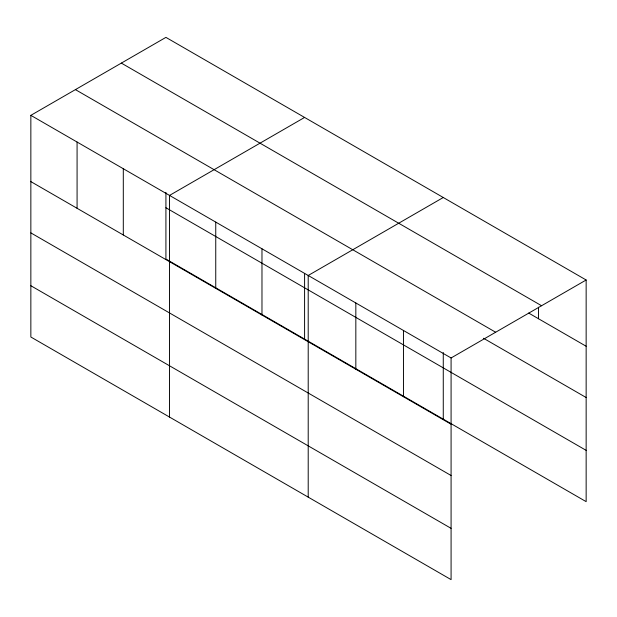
<?xml version="1.0" encoding="UTF-8"?>
<svg xmlns="http://www.w3.org/2000/svg" width="617" height="617" viewBox="0 0 617 617"><rect width="100%" height="100%" fill="white"/><g stroke="black" fill="none" stroke-linecap="round" stroke-linejoin="round"><path stroke-width="0.93" d="M451.081 475.506L451.081 357.968L30.85 115.348L30.85 337.005L451.081 579.625L451.081 475.506L30.85 232.887M165.919 192.373L165.919 259.032L586.15 501.652L586.15 279.995L165.919 37.375L30.85 115.348M304.59 117.438L169.528 195.419L169.528 417.077M443.268 197.502L308.207 275.483L308.207 497.14M451.081 357.968L586.15 279.995M121.341 63.104L541.579 305.724M528.669 313.058L586.15 346.245M75.421 89.619L495.659 332.239M483.504 338.27L586.15 397.525M165.919 207.744L586.15 450.364M30.85 181.606L451.081 424.226M30.85 285.725L451.081 528.345M538.525 307.227L538.525 318.75M443.268 352.508L443.268 419.159M403.456 330.473L403.456 396.731M355.832 302.978L355.832 369.228M304.59 273.4L304.59 339.095M261.978 248.79L261.978 315.048M215.749 222.105L215.749 288.355M123.3 168.726L123.3 234.984M77.079 142.041L77.079 208.291"/></g></svg>
